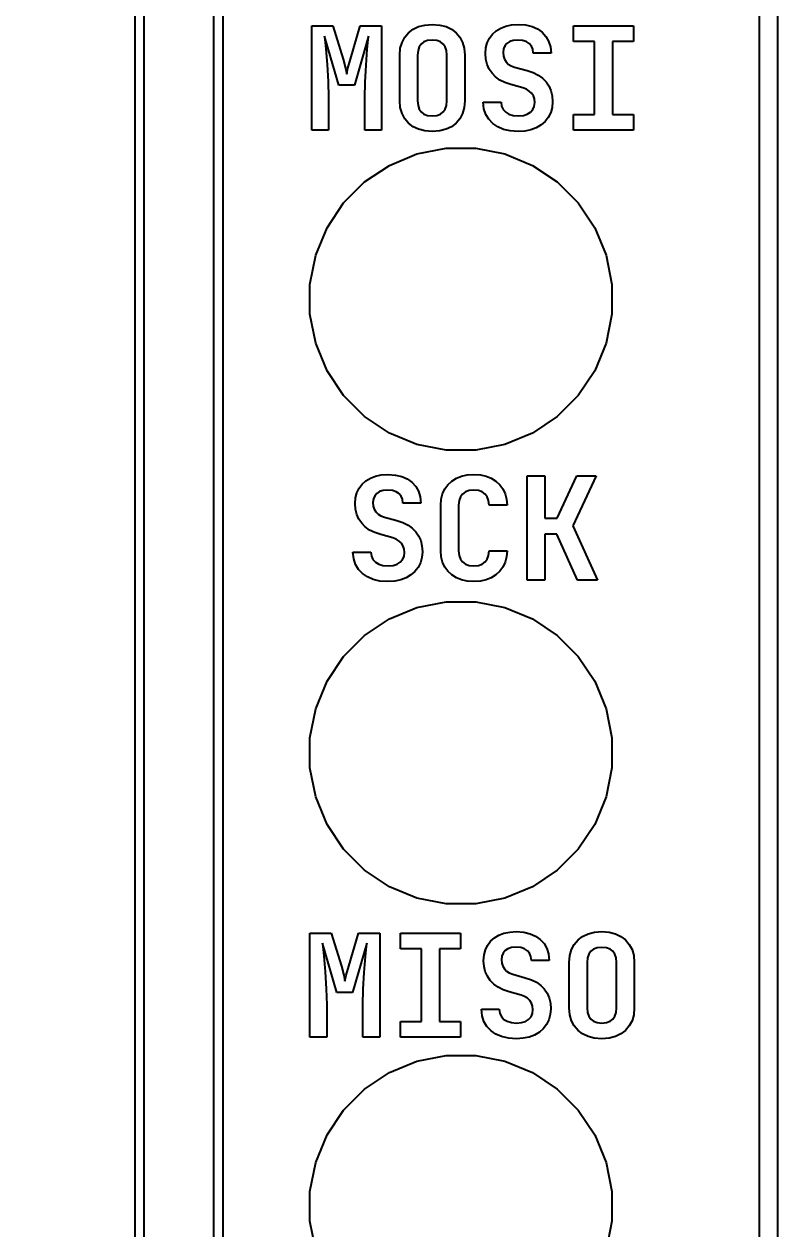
# Model space of a CAD drawing. Extents: x 100 to 191, y -173 to -30.
# Drawn here: x 130.88 to 135.1, y -92.65 to -85.9 of the extents above; entities that cross this region are included whole.
import ezdxf

# ---------------------------------------------------------------- set-up
doc = ezdxf.new("R2010")
doc.units = 0
doc.layers.get('0').update_dxf_attribs({"linetype": 'CONTINUOUS'})
doc.layers.get('Defpoints').update_dxf_attribs({"linetype": 'CONTINUOUS'})
doc.layers.add('BLACK', color=7, linetype='CONTINUOUS')
doc.dimstyles.get("Standard").update_dxf_attribs({"dimtxt": 3, "dimasz": 3, "dimexe": 0.18, "dimexo": 0.0625, "dimgap": 0.09, "dimtad": 0, "dimtih": 1, "dimtoh": 1, "dimzin": 0, "dimdsep": 46, "dimtxsty": 'Standard', "dimcen": 0.09, "dimclrd": 3, "dimclre": 3, "dimclrt": 3, "dimadec": 0, "dimazin": 0, "dimtfac": 1, "dimtofl": 0, "dimtmove": 0, "dimatfit": 3, "dimfxl": 1, "dimtolj": 1, "dimtzin": 0, "dimarcsym": 0})

# ---------------------------------------------------------------- blocks, each defined once
blk = doc.blocks.new('*D10')
at = {"color": 3, "linetype": 'Continuous', "lineweight": -2}
for p, q in [((133.262, -59.5056), (108.8342, -59.5056)), ((109.0142, -62.5056), (109.0142, -73.2024)), ((109.0142, -92.0656), (109.0142, -76.3824)), ((133.262, -95.0656), (108.8342, -95.0656))]:
    blk.add_line(p, q, dxfattribs=at)
at = {"color": 3, "linetype": 'Continuous'}
for points in [[(108.5142, -62.5056), (109.5142, -62.5056), (109.0142, -59.5056)], [(108.5142, -92.0656), (109.5142, -92.0656), (109.0142, -95.0656)]]:
    blk.add_solid(points, dxfattribs=at)
at = {"layer": 'Defpoints', "color": 0, "linetype": 'Continuous'}
for p in [(133.3245, -59.5056), (109.0142, -95.0656), (133.3245, -95.0656)]:
    blk.add_point(p, dxfattribs=at)
at = {"color": 3, "linetype": 'Continuous', "insert": (109.0142, -74.7924), "char_height": 3, "attachment_point": 5}
blk.add_mtext('\\A1;35.56', dxfattribs=at)
blk = doc.blocks.new('*D15')
at = {"color": 3, "linetype": 'Continuous', "lineweight": -2}
for p, q in [((134.512, -52.3956), (105.8707, -52.3909)), ((106.0503, -55.391), (106.042, -106.5032)), ((106.0332, -160.7954), (106.0415, -109.6832)), ((134.494, -163.8), (105.8527, -163.7954))]:
    blk.add_line(p, q, dxfattribs=at)
at = {"color": 3, "linetype": 'Continuous'}
for points in [[(105.5503, -55.3909), (106.5503, -55.391), (106.0507, -52.391)], [(105.5332, -160.7953), (106.5332, -160.7955), (106.0327, -163.7954)]]:
    blk.add_solid(points, dxfattribs=at)
at = {"layer": 'Defpoints', "color": 0, "linetype": 'Continuous'}
for p in [(134.5745, -52.3956), (106.0327, -163.7954), (134.5565, -163.8)]:
    blk.add_point(p, dxfattribs=at)
at = {"color": 3, "linetype": 'Continuous', "insert": (106.0417, -108.0932), "char_height": 3, "attachment_point": 5}
blk.add_mtext('\\A1;111.40', dxfattribs=at)

msp = doc.modelspace()

# ---------------------------------------------------------------- linework, layer by layer
at = {"layer": 'BLACK', "linetype": 'Continuous'}
for p, q in [((131.9407, -158.241995), (131.9407, -51.77095)), ((131.9907, -51.77095), (131.9907, -158.242)), ((131.4995, -96.86557), (131.4995, -55.16557)), ((131.5495, -55.19057), (131.5495, -96.84057)), ((135.0995, -96.84057), (135.0995, -55.19057)), ((134.995517, -93.565847), (134.995517, -75.024927)), ((132.489271, -86.498415), (132.489271, -85.914741)), ((132.489271, -85.914741), (132.607604, -85.914741)), ((132.607604, -85.914741), (132.665183, -86.100249)), ((132.705942, -86.100249), (132.761113, -85.914741)), ((132.761113, -85.914741), (132.879446, -85.914741)), ((132.879446, -85.914741), (132.879446, -86.498415)), ((133.03086, -85.953545), (133.056697, -85.933636)), ((133.056697, -85.933636), (133.086894, -85.919104)), ((133.086894, -85.919104), (133.122292, -85.909977)), ((133.122292, -85.909977), (133.163989, -85.906749)), ((133.163989, -85.906749), (133.205667, -85.909976)), ((133.205667, -85.909976), (133.241054, -85.919103)), ((133.241054, -85.919103), (133.271246, -85.933634)), ((133.271246, -85.933634), (133.297083, -85.953545)), ((133.500559, -85.961014), (133.521585, -85.942164)), ((133.521585, -85.942164), (133.547254, -85.926745)), ((133.547254, -85.926745), (133.575373, -85.915921)), ((133.575373, -85.915921), (133.60752, -85.909133)), ((133.60752, -85.909133), (133.644405, -85.906749)), ((133.644405, -85.906749), (133.686716, -85.909791)), ((133.686716, -85.909791), (133.722507, -85.918364)), ((133.722507, -85.918364), (133.752874, -85.931924)), ((133.752874, -85.931924), (133.778686, -85.950335)), ((133.778686, -85.950335), (133.800247, -85.973748)), ((133.955295, -86.002714), (133.955295, -85.914741)), ((133.955295, -85.914741), (134.291102, -85.914741)), ((134.291102, -85.914741), (134.291102, -86.002714)), ((132.640372, -86.247371), (132.559622, -85.971517)), ((132.559622, -85.971517), (132.567613, -86.043089)), ((132.806687, -85.971517), (132.727543, -86.247371)), ((132.799882, -86.045881), (132.806687, -85.971517)), ((132.985017, -86.040473), (132.994482, -86.007141)), ((132.994482, -86.007141), (133.009709, -85.978417)), ((133.009709, -85.978417), (133.03086, -85.953545)), ((133.102397, -86.016707), (133.091297, -86.032578)), ((133.117648, -86.004929), (133.102397, -86.016707)), ((133.137687, -85.99743), (133.117648, -86.004929)), ((133.163989, -85.994688), (133.137687, -85.99743)), ((133.190268, -85.997429), (133.163989, -85.994688)), ((133.210296, -86.004928), (133.190268, -85.997429)), ((133.225546, -86.016707), (133.210296, -86.004928)), ((133.236667, -86.032581), (133.225546, -86.016707)), ((133.297083, -85.953545), (133.318288, -85.978425)), ((133.318288, -85.978425), (133.333522, -86.007035)), ((133.333522, -86.007035), (133.342972, -86.040106)), ((133.463922, -86.037448), (133.471453, -86.008896)), ((133.471453, -86.008896), (133.483673, -85.983521)), ((133.483673, -85.983521), (133.500559, -85.961014)), ((133.58243, -86.012694), (133.570841, -86.026473)), ((133.597635, -86.002732), (133.58243, -86.012694)), ((133.617568, -85.996289), (133.597635, -86.002732)), ((133.643603, -85.99392), (133.617568, -85.996289)), ((133.670108, -85.996364), (133.643603, -85.99392)), ((133.690718, -86.003061), (133.670108, -85.996364)), ((133.70673, -86.013497), (133.690718, -86.003061)), ((133.718993, -86.027893), (133.70673, -86.013497)), ((133.800247, -85.973748), (133.815719, -86.000581)), ((133.815719, -86.000581), (133.825413, -86.031495)), ((134.072826, -86.002714), (133.955295, -86.002714)), ((134.072826, -86.410476), (134.072826, -86.002714)), ((134.291102, -86.002714), (134.173571, -86.002714)), ((134.173571, -86.002714), (134.173571, -86.410476)), ((132.567613, -86.043089), (132.574802, -86.131446)), ((132.793078, -86.135424), (132.799882, -86.045881)), ((132.981692, -86.079451), (132.985017, -86.040473)), ((132.981692, -86.333704), (132.981692, -86.079451)), ((133.084215, -86.053047), (133.081634, -86.079451)), ((133.081634, -86.079451), (133.081634, -86.333704)), ((133.091297, -86.032578), (133.084215, -86.053047)), ((133.24376, -86.05305), (133.236667, -86.032581)), ((133.246344, -86.079451), (133.24376, -86.05305)), ((133.246344, -86.333704), (133.246344, -86.079451)), ((133.342972, -86.040106), (133.346287, -86.078648)), ((133.346287, -86.078648), (133.346287, -86.333704)), ((133.461305, -86.069854), (133.463922, -86.037448)), ((133.463748, -86.101804), (133.461305, -86.069854)), ((133.563757, -86.043353), (133.561248, -86.064271)), ((133.561248, -86.064271), (133.563158, -86.08395)), ((133.563158, -86.08395), (133.568646, -86.100962)), ((133.570841, -86.026473), (133.563757, -86.043353)), ((133.726481, -86.045547), (133.718993, -86.027893)), ((133.729133, -86.067446), (133.726481, -86.045547)), ((133.829076, -86.067446), (133.729133, -86.067446)), ((133.825413, -86.031495), (133.829076, -86.067446)), ((132.574802, -86.131446), (132.58042, -86.226189)), ((132.665183, -86.100249), (132.678374, -86.151023)), ((132.678374, -86.151023), (132.685179, -86.184977)), ((132.685179, -86.184977), (132.691948, -86.151023)), ((132.691948, -86.151023), (132.705942, -86.100249)), ((132.787878, -86.229784), (132.793078, -86.135424)), ((133.470825, -86.130498), (133.463748, -86.101804)), ((133.482363, -86.156486), (133.470825, -86.130498)), ((133.568646, -86.100962), (133.577614, -86.115847)), ((133.577614, -86.115847), (133.589788, -86.128268)), ((133.589788, -86.128268), (133.605428, -86.138272)), ((133.605428, -86.138272), (133.625212, -86.145823)), ((133.625212, -86.145823), (133.69476, -86.165016)), ((133.498469, -86.180196), (133.482363, -86.156486)), ((133.518367, -86.200666), (133.498469, -86.180196)), ((133.542273, -86.218013), (133.518367, -86.200666)), ((133.570719, -86.232293), (133.542273, -86.218013)), ((133.69476, -86.165016), (133.728898, -86.176104)), ((133.728898, -86.176104), (133.757523, -86.190343)), ((133.757523, -86.190343), (133.781394, -86.207561)), ((133.781394, -86.207561), (133.801089, -86.227794)), ((132.58042, -86.226189), (132.582828, -86.316919)), ((132.727543, -86.247371), (132.640372, -86.247371)), ((132.785889, -86.316919), (132.787878, -86.229784)), ((133.604414, -86.243358), (133.570719, -86.232293)), ((133.671589, -86.261748), (133.604414, -86.243358)), ((133.691365, -86.269286), (133.671589, -86.261748)), ((133.707427, -86.279418), (133.691365, -86.269286)), ((133.720339, -86.292143), (133.707427, -86.279418)), ((133.801089, -86.227794), (133.816938, -86.251257)), ((133.816938, -86.251257), (133.828366, -86.277328)), ((133.828366, -86.277328), (133.835421, -86.306483)), ((132.582828, -86.316919), (132.582828, -86.498415)), ((132.785889, -86.498415), (132.785889, -86.316919)), ((132.985017, -86.372682), (132.981692, -86.333704)), ((133.081634, -86.333704), (133.084215, -86.360132)), ((133.24376, -86.360129), (133.246344, -86.333704)), ((133.346287, -86.333704), (133.34296, -86.37268)), ((133.453165, -86.378751), (133.449301, -86.341696)), ((133.449301, -86.341696), (133.549243, -86.341696)), ((133.549243, -86.341696), (133.552261, -86.36442)), ((133.730063, -86.307315), (133.720339, -86.292143)), ((133.735915, -86.324202), (133.730063, -86.307315)), ((133.735071, -86.365597), (133.737927, -86.343301)), ((133.737927, -86.343301), (133.735915, -86.324202)), ((133.83787, -86.339323), (133.835099, -86.371655)), ((133.835421, -86.306483), (133.83787, -86.339323)), ((132.994481, -86.40602), (132.985017, -86.372682)), ((133.009708, -86.434757), (132.994481, -86.40602)), ((133.084215, -86.360132), (133.091298, -86.380611)), ((133.091298, -86.380611), (133.102397, -86.396483)), ((133.102397, -86.396483), (133.117645, -86.408241)), ((133.117645, -86.408241), (133.137684, -86.415729)), ((133.137684, -86.415729), (133.163989, -86.418467)), ((133.163989, -86.418467), (133.190271, -86.415729)), ((133.190271, -86.415729), (133.210299, -86.408242)), ((133.210299, -86.408242), (133.225546, -86.396483)), ((133.225546, -86.396483), (133.236665, -86.380609)), ((133.236665, -86.380609), (133.24376, -86.360129)), ((133.33349, -86.406017), (133.318252, -86.434754)), ((133.34296, -86.37268), (133.33349, -86.406017)), ((133.463437, -86.410535), (133.453165, -86.378751)), ((133.479875, -86.438072), (133.463437, -86.410535)), ((133.552261, -86.36442), (133.560867, -86.382874)), ((133.560867, -86.382874), (133.575206, -86.398088)), ((133.575206, -86.398088), (133.59359, -86.408967)), ((133.59359, -86.408967), (133.616762, -86.415938)), ((133.616762, -86.415938), (133.645976, -86.418467)), ((133.645976, -86.418467), (133.674135, -86.415974)), ((133.674135, -86.415974), (133.696222, -86.409129)), ((133.696222, -86.409129), (133.713535, -86.398472)), ((133.713535, -86.398472), (133.726958, -86.38365)), ((133.726958, -86.38365), (133.735071, -86.365597)), ((133.827057, -86.400629), (133.813861, -86.426877)), ((133.835099, -86.371655), (133.827057, -86.400629)), ((133.955295, -86.498415), (133.955295, -86.410476)), ((133.955295, -86.410476), (134.072826, -86.410476)), ((134.173571, -86.410476), (134.291102, -86.410476)), ((134.291102, -86.410476), (134.291102, -86.498415)), ((133.03086, -86.459645), (133.009708, -86.434757)), ((133.056695, -86.479538), (133.03086, -86.459645)), ((133.086891, -86.494059), (133.056695, -86.479538)), ((133.271248, -86.47954), (133.241057, -86.494061)), ((133.297083, -86.459645), (133.271248, -86.47954)), ((133.318252, -86.434754), (133.297083, -86.459645)), ((133.502866, -86.462053), (133.479875, -86.438072)), ((133.530228, -86.480742), (133.502866, -86.462053)), ((133.562422, -86.494553), (133.530228, -86.480742)), ((133.746302, -86.485642), (133.716597, -86.496921)), ((133.773548, -86.469605), (133.746302, -86.485642)), ((133.795886, -86.450084), (133.773548, -86.469605)), ((133.813861, -86.426877), (133.795886, -86.450084)), ((132.582828, -86.498415), (132.489271, -86.498415)), ((132.879446, -86.498415), (132.785889, -86.498415)), ((133.12229, -86.503181), (133.086891, -86.494059)), ((133.163989, -86.506406), (133.12229, -86.503181)), ((133.20567, -86.503181), (133.163989, -86.506406)), ((133.241057, -86.494061), (133.20567, -86.503181)), ((133.60036, -86.5033), (133.562422, -86.494553)), ((133.645173, -86.506406), (133.60036, -86.5033)), ((133.683105, -86.503952), (133.645173, -86.506406)), ((133.716597, -86.496921), (133.683105, -86.503952)), ((134.291102, -86.498415), (133.955295, -86.498415)), ((133.077758, -86.632171), (133.241185, -86.599663)), ((133.241185, -86.599663), (133.407815, -86.599663)), ((133.407815, -86.599663), (133.571242, -86.632171)), ((132.923813, -86.695937), (133.077758, -86.632171)), ((133.571242, -86.632171), (133.725187, -86.695937)), ((132.785266, -86.788511), (132.923813, -86.695937)), ((133.725187, -86.695937), (133.863734, -86.788511)), ((132.667441, -86.906336), (132.785266, -86.788511)), ((133.863734, -86.788511), (133.981559, -86.906336)), ((132.574867, -87.044883), (132.667441, -86.906336)), ((133.981559, -86.906336), (134.074133, -87.044883)), ((132.511101, -87.198828), (132.574867, -87.044883)), ((134.074133, -87.044883), (134.137899, -87.198828)), ((132.478593, -87.362255), (132.511101, -87.198828)), ((134.137899, -87.198828), (134.170407, -87.362255)), ((132.478593, -87.528885), (132.478593, -87.362255)), ((134.170407, -87.362255), (134.170407, -87.528885)), ((132.511101, -87.692312), (132.478593, -87.528885)), ((134.170407, -87.528885), (134.137899, -87.692312)), ((132.574867, -87.846257), (132.511101, -87.692312)), ((134.137899, -87.692312), (134.074133, -87.846257)), ((132.667441, -87.984804), (132.574867, -87.846257)), ((134.074133, -87.846257), (133.981559, -87.984804)), ((132.785266, -88.102629), (132.667441, -87.984804)), ((133.981559, -87.984804), (133.863734, -88.102629)), ((132.923813, -88.195203), (132.785266, -88.102629)), ((133.863734, -88.102629), (133.725187, -88.195203)), ((133.077758, -88.258969), (132.923813, -88.195203)), ((133.725187, -88.195203), (133.571242, -88.258969)), ((133.241185, -88.291477), (133.077758, -88.258969)), ((133.407815, -88.291477), (133.241185, -88.291477)), ((133.571242, -88.258969), (133.407815, -88.291477)), ((132.792358, -88.462164), (132.818028, -88.446745)), ((132.818028, -88.446745), (132.846147, -88.435921)), ((132.846147, -88.435921), (132.878293, -88.429133)), ((132.878293, -88.429133), (132.915179, -88.426749)), ((132.915179, -88.426749), (132.95749, -88.429791)), ((132.95749, -88.429791), (132.99328, -88.438364)), ((132.99328, -88.438364), (133.023647, -88.451924)), ((133.298827, -88.447931), (133.327268, -88.436456)), ((133.327268, -88.436456), (133.359798, -88.429271)), ((133.359798, -88.429271), (133.397165, -88.426749)), ((133.397165, -88.426749), (133.433988, -88.429259)), ((133.433988, -88.429259), (133.466266, -88.436433)), ((133.466266, -88.436433), (133.4947, -88.447931)), ((133.69448, -89.018415), (133.69448, -88.434741)), ((133.69448, -88.434741), (133.794423, -88.434741)), ((133.794423, -88.434741), (133.794423, -88.670604)), ((133.864006, -88.670604), (133.973545, -88.434741)), ((134.082282, -88.434741), (133.951945, -88.714573)), ((133.973545, -88.434741), (134.082282, -88.434741)), ((132.742226, -88.528896), (132.754447, -88.503521)), ((132.754447, -88.503521), (132.771332, -88.481014)), ((132.771332, -88.481014), (132.792358, -88.462164)), ((132.914376, -88.51392), (132.888341, -88.516289)), ((132.940881, -88.516364), (132.914376, -88.51392)), ((133.023647, -88.451924), (133.049459, -88.470335)), ((133.049459, -88.470335), (133.07102, -88.493748)), ((133.07102, -88.493748), (133.086493, -88.520581)), ((133.222064, -88.534624), (133.234479, -88.507918)), ((133.234479, -88.507918), (133.251698, -88.484072)), ((133.251698, -88.484072), (133.272997, -88.464171)), ((133.272997, -88.464171), (133.298827, -88.447931)), ((133.397165, -88.514688), (133.370823, -88.517347)), ((133.423489, -88.517402), (133.397165, -88.514688)), ((133.4947, -88.447931), (133.520577, -88.464159)), ((133.520577, -88.464159), (133.542021, -88.484061)), ((133.542021, -88.484061), (133.559467, -88.507918)), ((133.559467, -88.507918), (133.572119, -88.534649)), ((132.732078, -88.589854), (132.734695, -88.557448)), ((132.734695, -88.557448), (132.742226, -88.528896)), ((132.83453, -88.563353), (132.832021, -88.584271)), ((132.841614, -88.546473), (132.83453, -88.563353)), ((132.853203, -88.532694), (132.841614, -88.546473)), ((132.868408, -88.522732), (132.853203, -88.532694)), ((132.888341, -88.516289), (132.868408, -88.522732)), ((132.961491, -88.523061), (132.940881, -88.516364)), ((132.977503, -88.533497), (132.961491, -88.523061)), ((132.989766, -88.547893), (132.977503, -88.533497)), ((132.997255, -88.565547), (132.989766, -88.547893)), ((132.999907, -88.587446), (132.997255, -88.565547)), ((133.086493, -88.520581), (133.096187, -88.551495)), ((133.096187, -88.551495), (133.099849, -88.587446)), ((133.211692, -88.599451), (133.214374, -88.564892)), ((133.214374, -88.564892), (133.222064, -88.534624)), ((133.314393, -88.572384), (133.311634, -88.598648)), ((133.321989, -88.552053), (133.314393, -88.572384)), ((133.334003, -88.536289), (133.321989, -88.552053)), ((133.350196, -88.524689), (133.334003, -88.536289)), ((133.370823, -88.517347), (133.350196, -88.524689)), ((133.443972, -88.524883), (133.423489, -88.517402)), ((133.459943, -88.536707), (133.443972, -88.524883)), ((133.471749, -88.552675), (133.459943, -88.536707)), ((133.479218, -88.573147), (133.471749, -88.552675)), ((133.481928, -88.599451), (133.479218, -88.573147)), ((133.572119, -88.534649), (133.579945, -88.564915)), ((133.579945, -88.564915), (133.582673, -88.599451)), ((132.734521, -88.621804), (132.732078, -88.589854)), ((132.741598, -88.650498), (132.734521, -88.621804)), ((132.832021, -88.584271), (132.833932, -88.60395)), ((132.833932, -88.60395), (132.839419, -88.620962)), ((132.839419, -88.620962), (132.848387, -88.635847)), ((132.848387, -88.635847), (132.860562, -88.648268)), ((132.860562, -88.648268), (132.876202, -88.658272)), ((133.099849, -88.587446), (132.999907, -88.587446)), ((133.211692, -88.853704), (133.211692, -88.599451)), ((133.311634, -88.598648), (133.311634, -88.853704)), ((133.582673, -88.599451), (133.481928, -88.599451)), ((132.753137, -88.676486), (132.741598, -88.650498)), ((132.769243, -88.700196), (132.753137, -88.676486)), ((132.78914, -88.720666), (132.769243, -88.700196)), ((132.876202, -88.658272), (132.895986, -88.665823)), ((132.895986, -88.665823), (132.965534, -88.685016)), ((132.965534, -88.685016), (132.999671, -88.696104)), ((132.999671, -88.696104), (133.028296, -88.710343)), ((133.028296, -88.710343), (133.052167, -88.727561)), ((133.794423, -88.670604), (133.864006, -88.670604)), ((133.951945, -88.714573), (134.088668, -89.018415)), ((132.813046, -88.738013), (132.78914, -88.720666)), ((132.841493, -88.752293), (132.813046, -88.738013)), ((132.875188, -88.763358), (132.841493, -88.752293)), ((132.942363, -88.781748), (132.875188, -88.763358)), ((132.962139, -88.789286), (132.942363, -88.781748)), ((133.052167, -88.727561), (133.071862, -88.747794)), ((133.071862, -88.747794), (133.087712, -88.771257)), ((133.087712, -88.771257), (133.09914, -88.797328)), ((133.862401, -88.761753), (133.794423, -88.761753)), ((133.794423, -88.761753), (133.794423, -89.018415)), ((133.977523, -89.018415), (133.862401, -88.761753)), ((132.9782, -88.799418), (132.962139, -88.789286)), ((132.991113, -88.812143), (132.9782, -88.799418)), ((133.000836, -88.827315), (132.991113, -88.812143)), ((133.006688, -88.844202), (133.000836, -88.827315)), ((133.0087, -88.863301), (133.006688, -88.844202)), ((133.09914, -88.797328), (133.106194, -88.826483)), ((133.106194, -88.826483), (133.108643, -88.859323)), ((132.723938, -88.898751), (132.720074, -88.861696)), ((132.720074, -88.861696), (132.820017, -88.861696)), ((132.73421, -88.930535), (132.723938, -88.898751)), ((132.820017, -88.861696), (132.823035, -88.88442)), ((132.823035, -88.88442), (132.83164, -88.902874)), ((132.83164, -88.902874), (132.845979, -88.918088)), ((132.845979, -88.918088), (132.864364, -88.928967)), ((132.966995, -88.929129), (132.984308, -88.918472)), ((132.984308, -88.918472), (132.997732, -88.90365)), ((132.997732, -88.90365), (133.005844, -88.885597)), ((133.005844, -88.885597), (133.0087, -88.863301)), ((133.105873, -88.891655), (133.097831, -88.920629)), ((133.108643, -88.859323), (133.105873, -88.891655)), ((133.214373, -88.888263), (133.211692, -88.853704)), ((133.222063, -88.918544), (133.214373, -88.888263)), ((133.234479, -88.945272), (133.222063, -88.918544)), ((133.311634, -88.853704), (133.314385, -88.88)), ((133.314385, -88.88), (133.321976, -88.900484)), ((133.321976, -88.900484), (133.334003, -88.916483)), ((133.334003, -88.916483), (133.350226, -88.928304)), ((133.443975, -88.928287), (133.459943, -88.916483)), ((133.459943, -88.916483), (133.471747, -88.900514)), ((133.471747, -88.900514), (133.479218, -88.880032)), ((133.479218, -88.880032), (133.481928, -88.853704)), ((133.481928, -88.853704), (133.582673, -88.853704)), ((133.57212, -88.918519), (133.559467, -88.945272)), ((133.579946, -88.88824), (133.57212, -88.918519)), ((133.582673, -88.853704), (133.579946, -88.88824)), ((132.750648, -88.958072), (132.73421, -88.930535)), ((132.77364, -88.982053), (132.750648, -88.958072)), ((132.801001, -89.000742), (132.77364, -88.982053)), ((132.864364, -88.928967), (132.887535, -88.935938)), ((132.887535, -88.935938), (132.916749, -88.938467)), ((132.916749, -88.938467), (132.944908, -88.935974)), ((132.944908, -88.935974), (132.966995, -88.929129)), ((133.066659, -88.970084), (133.044321, -88.989605)), ((133.084635, -88.946877), (133.066659, -88.970084)), ((133.097831, -88.920629), (133.084635, -88.946877)), ((133.251696, -88.969096), (133.234479, -88.945272)), ((133.272995, -88.988986), (133.251696, -88.969096)), ((133.350226, -88.928304), (133.370854, -88.935768)), ((133.370854, -88.935768), (133.397165, -88.938467)), ((133.397165, -88.938467), (133.423492, -88.935757)), ((133.423492, -88.935757), (133.443975, -88.928287)), ((133.542023, -88.969108), (133.520579, -88.988999)), ((133.559467, -88.945272), (133.542023, -88.969108)), ((132.833196, -89.014553), (132.801001, -89.000742)), ((132.871133, -89.0233), (132.833196, -89.014553)), ((132.915946, -89.026406), (132.871133, -89.0233)), ((132.953878, -89.023952), (132.915946, -89.026406)), ((132.987371, -89.016921), (132.953878, -89.023952)), ((133.017075, -89.005642), (132.987371, -89.016921)), ((133.044321, -88.989605), (133.017075, -89.005642)), ((133.298827, -89.005224), (133.272995, -88.988986)), ((133.327268, -89.016699), (133.298827, -89.005224)), ((133.359798, -89.023884), (133.327268, -89.016699)), ((133.397165, -89.026406), (133.359798, -89.023884)), ((133.433988, -89.023896), (133.397165, -89.026406)), ((133.466266, -89.016723), (133.433988, -89.023896)), ((133.4947, -89.005224), (133.466266, -89.016723)), ((133.520579, -88.988999), (133.4947, -89.005224)), ((133.794423, -89.018415), (133.69448, -89.018415)), ((134.088668, -89.018415), (133.977523, -89.018415)), ((132.923813, -89.235937), (133.077758, -89.172171)), ((133.077758, -89.172171), (133.241185, -89.139663)), ((133.241185, -89.139663), (133.407815, -89.139663)), ((133.407815, -89.139663), (133.571242, -89.172171)), ((133.571242, -89.172171), (133.725187, -89.235937)), ((132.785266, -89.328511), (132.923813, -89.235937)), ((133.725187, -89.235937), (133.863734, -89.328511)), ((132.667441, -89.446336), (132.785266, -89.328511)), ((133.863734, -89.328511), (133.981559, -89.446336)), ((132.574867, -89.584883), (132.667441, -89.446336)), ((133.981559, -89.446336), (134.074133, -89.584883)), ((132.511101, -89.738828), (132.574867, -89.584883)), ((134.074133, -89.584883), (134.137899, -89.738828)), ((132.478593, -89.902255), (132.511101, -89.738828)), ((134.137899, -89.738828), (134.170407, -89.902255)), ((132.478593, -90.068885), (132.478593, -89.902255)), ((134.170407, -89.902255), (134.170407, -90.068885)), ((132.511101, -90.232312), (132.478593, -90.068885)), ((134.170407, -90.068885), (134.137899, -90.232312)), ((132.574867, -90.386257), (132.511101, -90.232312)), ((134.137899, -90.232312), (134.074133, -90.386257)), ((132.667441, -90.524804), (132.574867, -90.386257)), ((134.074133, -90.386257), (133.981559, -90.524804)), ((132.785266, -90.642629), (132.667441, -90.524804)), ((133.981559, -90.524804), (133.863734, -90.642629)), ((132.923813, -90.735203), (132.785266, -90.642629)), ((133.863734, -90.642629), (133.725187, -90.735203)), ((133.077758, -90.798969), (132.923813, -90.735203)), ((133.725187, -90.735203), (133.571242, -90.798969)), ((133.241185, -90.831477), (133.077758, -90.798969)), ((133.571242, -90.798969), (133.407815, -90.831477)), ((133.407815, -90.831477), (133.241185, -90.831477)), ((132.479271, -91.578415), (132.479271, -90.994741)), ((132.479271, -90.994741), (132.597604, -90.994741)), ((132.597604, -90.994741), (132.655183, -91.180249)), ((132.695942, -91.180249), (132.751113, -90.994741)), ((132.751113, -90.994741), (132.869446, -90.994741)), ((132.869446, -90.994741), (132.869446, -91.578415)), ((132.986069, -91.082714), (132.986069, -90.994741)), ((132.986069, -90.994741), (133.321875, -90.994741)), ((133.321875, -90.994741), (133.321875, -91.082714)), ((133.511585, -91.022164), (133.537254, -91.006745)), ((133.537254, -91.006745), (133.565373, -90.995921)), ((133.565373, -90.995921), (133.59752, -90.989133)), ((133.59752, -90.989133), (133.634405, -90.986749)), ((133.634405, -90.986749), (133.676716, -90.989791)), ((133.676716, -90.989791), (133.712507, -90.998364)), ((133.712507, -90.998364), (133.742874, -91.011924)), ((134.005924, -91.013636), (134.036121, -90.999104)), ((134.036121, -90.999104), (134.071519, -90.989977)), ((134.071519, -90.989977), (134.113216, -90.986749)), ((134.113216, -90.986749), (134.154894, -90.989976)), ((134.154894, -90.989976), (134.190281, -90.999103)), ((134.190281, -90.999103), (134.220473, -91.013634)), ((132.630372, -91.327371), (132.549622, -91.051517)), ((132.549622, -91.051517), (132.557613, -91.123089)), ((132.796687, -91.051517), (132.717543, -91.327371)), ((132.789882, -91.125881), (132.796687, -91.051517)), ((133.461453, -91.088896), (133.473673, -91.063521)), ((133.473673, -91.063521), (133.490559, -91.041014)), ((133.490559, -91.041014), (133.511585, -91.022164)), ((133.607568, -91.076289), (133.587635, -91.082732)), ((133.633603, -91.07392), (133.607568, -91.076289)), ((133.660108, -91.076364), (133.633603, -91.07392)), ((133.680718, -91.083061), (133.660108, -91.076364)), ((133.742874, -91.011924), (133.768686, -91.030335)), ((133.768686, -91.030335), (133.790247, -91.053748)), ((133.790247, -91.053748), (133.805719, -91.080581)), ((133.943709, -91.087141), (133.958936, -91.058417)), ((133.958936, -91.058417), (133.980087, -91.033545)), ((133.980087, -91.033545), (134.005924, -91.013636)), ((134.086913, -91.07743), (134.066875, -91.084929)), ((134.113216, -91.074688), (134.086913, -91.07743)), ((134.139495, -91.077429), (134.113216, -91.074688)), ((134.159523, -91.084928), (134.139495, -91.077429)), ((134.220473, -91.013634), (134.24631, -91.033545)), ((134.24631, -91.033545), (134.267515, -91.058425)), ((134.267515, -91.058425), (134.282749, -91.087035)), ((132.557613, -91.123089), (132.564802, -91.211446)), ((132.783078, -91.215424), (132.789882, -91.125881)), ((133.103599, -91.082714), (132.986069, -91.082714)), ((133.103599, -91.490476), (133.103599, -91.082714)), ((133.321875, -91.082714), (133.204344, -91.082714)), ((133.204344, -91.082714), (133.204344, -91.490476)), ((133.451305, -91.149854), (133.453922, -91.117448)), ((133.453922, -91.117448), (133.461453, -91.088896)), ((133.553757, -91.123353), (133.551248, -91.144271)), ((133.551248, -91.144271), (133.553158, -91.16395)), ((133.560841, -91.106473), (133.553757, -91.123353)), ((133.57243, -91.092694), (133.560841, -91.106473)), ((133.587635, -91.082732), (133.57243, -91.092694)), ((133.69673, -91.093497), (133.680718, -91.083061)), ((133.708993, -91.107893), (133.69673, -91.093497)), ((133.716481, -91.125547), (133.708993, -91.107893)), ((133.719133, -91.147446), (133.716481, -91.125547)), ((133.805719, -91.080581), (133.815413, -91.111495)), ((133.815413, -91.111495), (133.819076, -91.147446)), ((133.930918, -91.159451), (133.934244, -91.120473)), ((133.934244, -91.120473), (133.943709, -91.087141)), ((134.033441, -91.133047), (134.030861, -91.159451)), ((134.040524, -91.112578), (134.033441, -91.133047)), ((134.051624, -91.096707), (134.040524, -91.112578)), ((134.066875, -91.084929), (134.051624, -91.096707)), ((134.174773, -91.096707), (134.159523, -91.084928)), ((134.185894, -91.112581), (134.174773, -91.096707)), ((134.192987, -91.13305), (134.185894, -91.112581)), ((134.195571, -91.159451), (134.192987, -91.13305)), ((134.282749, -91.087035), (134.292199, -91.120106)), ((134.292199, -91.120106), (134.295514, -91.158648)), ((132.564802, -91.211446), (132.57042, -91.306189)), ((132.655183, -91.180249), (132.668374, -91.231023)), ((132.681948, -91.231023), (132.695942, -91.180249)), ((133.453748, -91.181804), (133.451305, -91.149854)), ((133.460825, -91.210498), (133.453748, -91.181804)), ((133.472363, -91.236486), (133.460825, -91.210498)), ((133.553158, -91.16395), (133.558646, -91.180962)), ((133.558646, -91.180962), (133.567614, -91.195847)), ((133.567614, -91.195847), (133.579788, -91.208268)), ((133.579788, -91.208268), (133.595428, -91.218272)), ((133.819076, -91.147446), (133.719133, -91.147446)), ((133.930918, -91.413704), (133.930918, -91.159451)), ((134.030861, -91.159451), (134.030861, -91.413704)), ((134.195571, -91.413704), (134.195571, -91.159451)), ((134.295514, -91.158648), (134.295514, -91.413704)), ((132.668374, -91.231023), (132.675179, -91.264977)), ((132.675179, -91.264977), (132.681948, -91.231023)), ((132.777878, -91.309784), (132.783078, -91.215424)), ((133.488469, -91.260196), (133.472363, -91.236486)), ((133.508367, -91.280666), (133.488469, -91.260196)), ((133.532273, -91.298013), (133.508367, -91.280666)), ((133.595428, -91.218272), (133.615212, -91.225823)), ((133.615212, -91.225823), (133.68476, -91.245016)), ((133.68476, -91.245016), (133.718898, -91.256104)), ((133.718898, -91.256104), (133.747523, -91.270343)), ((133.747523, -91.270343), (133.771394, -91.287561)), ((132.57042, -91.306189), (132.572828, -91.396919)), ((132.717543, -91.327371), (132.630372, -91.327371)), ((132.775889, -91.396919), (132.777878, -91.309784)), ((133.560719, -91.312293), (133.532273, -91.298013)), ((133.594414, -91.323358), (133.560719, -91.312293)), ((133.661589, -91.341748), (133.594414, -91.323358)), ((133.681365, -91.349286), (133.661589, -91.341748)), ((133.771394, -91.287561), (133.791089, -91.307794)), ((133.791089, -91.307794), (133.806938, -91.331257)), ((133.806938, -91.331257), (133.818366, -91.357328)), ((132.572828, -91.396919), (132.572828, -91.578415)), ((132.775889, -91.578415), (132.775889, -91.396919)), ((133.697427, -91.359418), (133.681365, -91.349286)), ((133.710339, -91.372143), (133.697427, -91.359418)), ((133.720063, -91.387315), (133.710339, -91.372143)), ((133.725915, -91.404202), (133.720063, -91.387315)), ((133.727927, -91.423301), (133.725915, -91.404202)), ((133.818366, -91.357328), (133.825421, -91.386483)), ((133.825421, -91.386483), (133.82787, -91.419323)), ((133.934244, -91.452682), (133.930918, -91.413704)), ((134.030861, -91.413704), (134.033442, -91.440132)), ((134.192986, -91.440129), (134.195571, -91.413704)), ((134.295514, -91.413704), (134.292186, -91.45268)), ((133.443165, -91.458751), (133.439301, -91.421696)), ((133.439301, -91.421696), (133.539243, -91.421696)), ((133.453437, -91.490535), (133.443165, -91.458751)), ((133.539243, -91.421696), (133.542261, -91.44442)), ((133.542261, -91.44442), (133.550867, -91.462874)), ((133.550867, -91.462874), (133.565206, -91.478088)), ((133.565206, -91.478088), (133.58359, -91.488967)), ((133.686222, -91.489129), (133.703535, -91.478472)), ((133.703535, -91.478472), (133.716958, -91.46365)), ((133.716958, -91.46365), (133.725071, -91.445597)), ((133.725071, -91.445597), (133.727927, -91.423301)), ((133.817057, -91.480629), (133.803861, -91.506877)), ((133.825099, -91.451655), (133.817057, -91.480629)), ((133.82787, -91.419323), (133.825099, -91.451655)), ((133.943708, -91.48602), (133.934244, -91.452682)), ((134.033442, -91.440132), (134.040525, -91.460611)), ((134.040525, -91.460611), (134.051624, -91.476483)), ((134.051624, -91.476483), (134.066872, -91.488241)), ((134.159526, -91.488242), (134.174773, -91.476483)), ((134.174773, -91.476483), (134.185892, -91.460609)), ((134.185892, -91.460609), (134.192986, -91.440129)), ((134.292186, -91.45268), (134.282716, -91.486017)), ((132.986069, -91.578415), (132.986069, -91.490476)), ((132.986069, -91.490476), (133.103599, -91.490476)), ((133.204344, -91.490476), (133.321875, -91.490476)), ((133.321875, -91.490476), (133.321875, -91.578415)), ((133.469875, -91.518072), (133.453437, -91.490535)), ((133.492866, -91.542053), (133.469875, -91.518072)), ((133.520228, -91.560742), (133.492866, -91.542053)), ((133.58359, -91.488967), (133.606762, -91.495938)), ((133.606762, -91.495938), (133.635976, -91.498467)), ((133.635976, -91.498467), (133.664135, -91.495974)), ((133.664135, -91.495974), (133.686222, -91.489129)), ((133.763548, -91.549605), (133.736302, -91.565642)), ((133.785886, -91.530084), (133.763548, -91.549605)), ((133.803861, -91.506877), (133.785886, -91.530084)), ((133.958934, -91.514757), (133.943708, -91.48602)), ((133.980087, -91.539645), (133.958934, -91.514757)), ((134.005922, -91.559538), (133.980087, -91.539645)), ((134.066872, -91.488241), (134.08691, -91.495729)), ((134.08691, -91.495729), (134.113216, -91.498467)), ((134.113216, -91.498467), (134.139498, -91.495729)), ((134.139498, -91.495729), (134.159526, -91.488242)), ((134.24631, -91.539645), (134.220475, -91.55954)), ((134.267479, -91.514754), (134.24631, -91.539645)), ((134.282716, -91.486017), (134.267479, -91.514754)), ((132.572828, -91.578415), (132.479271, -91.578415)), ((132.869446, -91.578415), (132.775889, -91.578415)), ((133.321875, -91.578415), (132.986069, -91.578415)), ((133.552422, -91.574553), (133.520228, -91.560742)), ((133.59036, -91.5833), (133.552422, -91.574553)), ((133.635173, -91.586406), (133.59036, -91.5833)), ((133.673105, -91.583952), (133.635173, -91.586406)), ((133.706597, -91.576921), (133.673105, -91.583952)), ((133.736302, -91.565642), (133.706597, -91.576921)), ((134.036118, -91.574059), (134.005922, -91.559538)), ((134.071517, -91.583181), (134.036118, -91.574059)), ((134.113216, -91.586406), (134.071517, -91.583181)), ((134.154896, -91.583181), (134.113216, -91.586406)), ((134.190284, -91.574061), (134.154896, -91.583181)), ((134.220475, -91.55954), (134.190284, -91.574061)), ((133.077758, -91.712171), (133.241185, -91.679663)), ((133.241185, -91.679663), (133.407815, -91.679663)), ((133.407815, -91.679663), (133.571242, -91.712171)), ((132.923813, -91.775937), (133.077758, -91.712171)), ((133.571242, -91.712171), (133.725187, -91.775937)), ((132.785266, -91.868511), (132.923813, -91.775937)), ((133.725187, -91.775937), (133.863734, -91.868511)), ((132.667441, -91.986336), (132.785266, -91.868511)), ((133.863734, -91.868511), (133.981559, -91.986336)), ((132.574867, -92.124883), (132.667441, -91.986336)), ((133.981559, -91.986336), (134.074133, -92.124883)), ((132.511101, -92.278828), (132.574867, -92.124883)), ((134.074133, -92.124883), (134.137899, -92.278828)), ((132.478593, -92.442255), (132.511101, -92.278828)), ((134.137899, -92.278828), (134.170407, -92.442255)), ((132.478593, -92.608885), (132.478593, -92.442255)), ((134.170407, -92.442255), (134.170407, -92.608885)), ((132.511101, -92.772312), (132.478593, -92.608885)), ((134.170407, -92.608885), (134.137899, -92.772312))]:
    msp.add_line(p, q, dxfattribs=at)

# ---------------------------------------------------------------- dimensions: what is measured, and where the dimension line sits
at = {"linetype": 'Continuous'}
dim = msp.add_aligned_dim(p1=(134.5745, -52.39557), p2=(134.5565, -163.8), distance=-28.523753, dimstyle='Standard', dxfattribs=at)
dim.commit()
dim.dimension.update_dxf_attribs({"geometry": '*D15', "text_midpoint": (106.041747, -108.093176)})
dim = msp.add_linear_dim(base=(109.014187, -95.06557), p1=(133.3245, -59.50557), p2=(133.3245, -95.06557), angle=90, dimstyle='Standard', dxfattribs=at)
dim.commit()
dim.dimension.update_dxf_attribs({"geometry": '*D10', "text_midpoint": (109.014187, -74.792386), "dimtype": 160})

doc.saveas('drawing.dxf')
